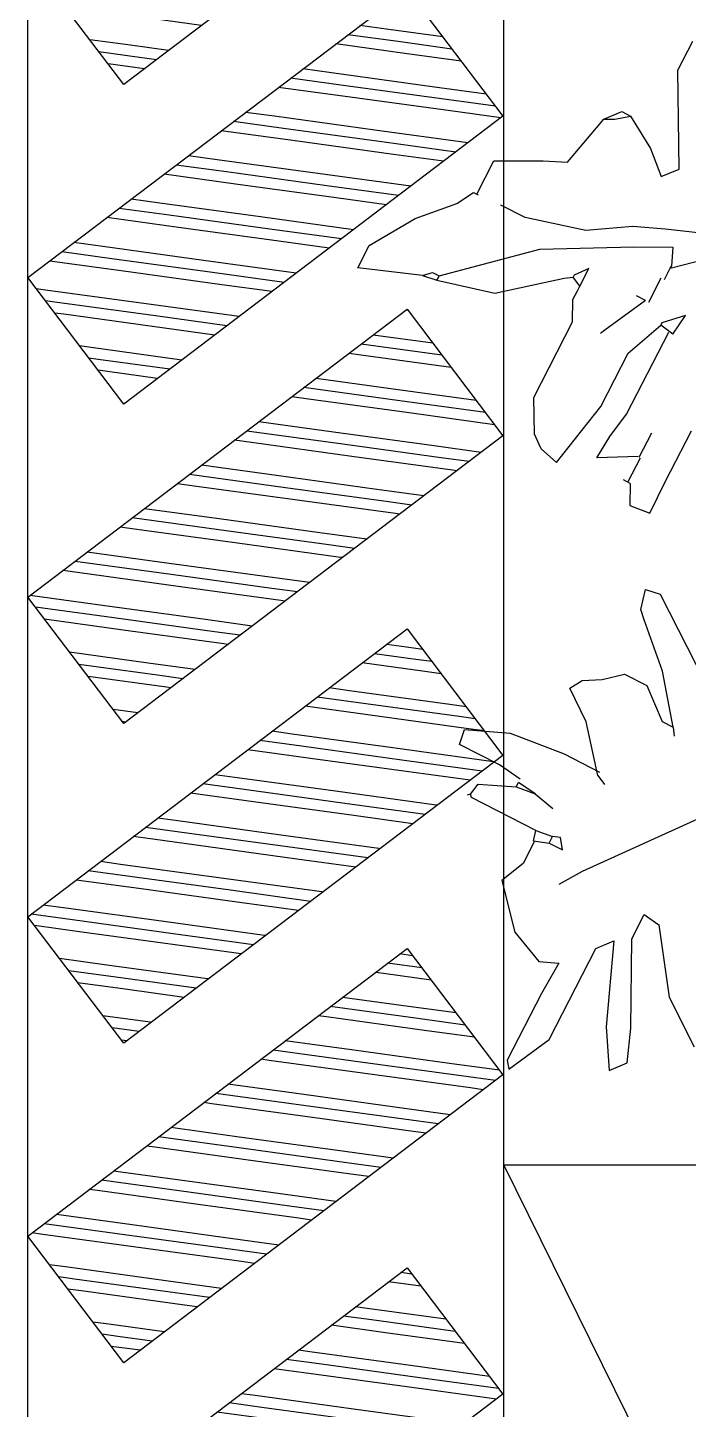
# Model space of a CAD drawing. Header units: metres. Extents: x 1769 to 3632, y 809 to 2652.
# Drawn here: x 2678.4667 to 2678.6749, y 1803.3191 to 1803.7543 of the extents above; entities that cross this region are included whole.
import ezdxf

# ---------------------------------------------------------------- set-up
doc = ezdxf.new("R2010")
doc.units = ezdxf.units.M
doc.header["$LTSCALE"] = 10
for name, color, linetype in [('A-FLOR-LEVL', 2, 'Continuous'), ('A-FURN-FIXD', 8, 'Continuous'), ('A-WALL', 6, 'Continuous'), ('A-WALL-PATT', 8, 'Continuous'), ('G+E_Madera', 35, 'Continuous'), ('L-PLNT', 66, 'Continuous')]:
    doc.layers.add(name, color=color, linetype=linetype)

# ---------------------------------------------------------------- blocks, each defined once
blk = doc.blocks.new('GARRA DE LEON')
at = {"layer": 'L-PLNT', "color": 65, "linetype": 'Continuous'}
for p, q in [((1270.1442, 334.1852), (1270.1442, 334.2391)), ((1270.2208, 334.0403), (1270.1442, 334.1852)), ((1270.0718, 334.0569), (1270.0925, 334.0817)), ((1270.0883, 334.0651), (1270.109, 334.0817)), ((1270.0925, 334.0817), (1270.109, 334.0817)), ((1270.109, 334.0817), (1270.1629, 334.0486)), ((1270.0511, 333.9657), (1270.0718, 334.0569)), ((1270.0718, 334.0569), (1270.0883, 334.0651)), ((1270.1629, 334.0486), (1270.2001, 334.0154)), ((1270.2001, 334.0154), (1270.2208, 334.0403)), ((1270.3658, 333.9865), (1270.2457, 333.9409)), ((1270.0138, 333.9492), (1270.0511, 333.9657)), ((1269.9413, 333.9119), (1270.0138, 333.9492)), ((1270.2457, 333.9409), (1270.196, 333.9202)), ((1270.196, 333.9202), (1270.1297, 333.8788)), ((1270.2126, 333.8912), (1270.2705, 333.9202)), ((1270.2705, 333.9202), (1270.283, 333.8912)), ((1270.283, 333.8871), (1270.341, 333.9388)), ((1269.9413, 333.8498), (1269.9413, 333.9119)), ((1270.1297, 333.8788), (1270.0304, 333.8519)), ((1270.0759, 333.8167), (1270.2126, 333.8912)), ((1270.283, 333.8871), (1270.283, 333.8912)), ((1270.283, 333.8664), (1270.283, 333.8871)), ((1270.283, 333.8664), (1270.283, 333.8871)), ((1269.9185, 333.8208), (1269.9351, 333.8498)), ((1269.9351, 333.8498), (1269.9434, 333.8498)), ((1270.0304, 333.8519), (1269.9848, 333.8519)), ((1270.2768, 333.8208), (1270.2768, 333.8664)), ((1270.1629, 333.8249), (1270.1463, 333.8042)), ((1270.1629, 333.7918), (1270.1629, 333.8249)), ((1270.341, 333.8291), (1270.312, 333.8001)), ((1270.3368, 333.7918), (1270.341, 333.8291)), ((1269.8689, 333.767), (1269.9185, 333.8208)), ((1269.9475, 333.7007), (1270.0759, 333.8167)), ((1270.1463, 333.8042), (1270.1463, 333.8001)), ((1270.2705, 333.8208), (1270.2333, 333.7463)), ((1270.2705, 333.8208), (1270.254, 333.8208)), ((1270.0428, 333.7173), (1270.1339, 333.7918)), ((1270.1339, 333.7918), (1270.1463, 333.8001)), ((1270.1629, 333.7918), (1270.1463, 333.8001)), ((1270.1629, 333.7835), (1270.1629, 333.7918)), ((1270.1629, 333.767), (1270.1629, 333.7835)), ((1270.1629, 333.767), (1270.1629, 333.7835)), ((1270.285, 333.7297), (1270.312, 333.796)), ((1270.312, 333.8001), (1270.312, 333.796)), ((1270.3368, 333.7918), (1270.312, 333.796)), ((1270.329, 333.6386), (1270.329, 333.7918)), ((1269.8212, 333.6924), (1269.8689, 333.767)), ((1270.1794, 333.7338), (1270.1629, 333.767)), ((1270.1794, 333.593), (1270.1794, 333.7338)), ((1270.2333, 333.7463), (1270.2291, 333.738)), ((1269.9475, 333.6924), (1270.0428, 333.7173)), ((1270.285, 333.6303), (1270.285, 333.7297)), ((1269.8212, 333.651), (1269.8212, 333.6924)), ((1269.9227, 333.6883), (1269.8212, 333.651)), ((1269.9227, 333.6883), (1269.9351, 333.7007)), ((1269.9227, 333.6883), (1269.9475, 333.6924)), ((1269.9351, 333.7007), (1269.9475, 333.7007)), ((1269.9475, 333.6966), (1269.9475, 333.7007)), ((1269.9475, 333.6924), (1269.9475, 333.6966)), ((1270.4372, 333.5682), (1270.4372, 333.6634)), ((1270.2622, 333.5144), (1270.285, 333.6303)), ((1270.3213, 333.593), (1270.329, 333.6386)), ((1270.3803, 333.5848), (1270.3803, 333.6303)), ((1270.2084, 333.5392), (1270.1794, 333.593)), ((1270.3182, 333.5516), (1270.3213, 333.593)), ((1270.3782, 333.5848), (1270.3182, 333.5516)), ((1270.3824, 333.5392), (1270.3824, 333.5848)), ((1270.4383, 333.5102), (1270.4372, 333.5682)), ((1270.2291, 333.5226), (1270.2084, 333.5392)), ((1270.2291, 333.5226), (1270.2084, 333.5392)), ((1270.3865, 333.5392), (1270.3741, 333.5392)), ((1270.3865, 333.5392), (1270.403, 333.5061)), ((1270.2291, 333.5226), (1270.2622, 333.5144)), ((1270.403, 333.5061), (1270.4383, 333.5102)), ((1270.49, 333.3943), (1270.5149, 333.3984)), ((1270.4983, 333.3611), (1270.49, 333.3943)), ((1270.5149, 333.3984), (1270.6474, 333.3032)), ((1270.5107, 333.3487), (1270.4983, 333.3611)), ((1270.5107, 333.3487), (1270.4983, 333.3611)), ((1270.577, 333.2866), (1270.5107, 333.3487)), ((1270.635, 333.2121), (1270.577, 333.2866)), ((1270.4942, 333.2286), (1270.5232, 333.2535)), ((1270.5232, 333.2535), (1270.5646, 333.2535)), ((1270.5646, 333.2535), (1270.6143, 333.2121)), ((1270.4528, 333.1913), (1270.4652, 333.2121)), ((1270.4652, 333.2121), (1270.4942, 333.2286)), ((1270.6143, 333.2121), (1270.635, 333.2121)), ((1270.635, 333.2121), (1270.6432, 333.1996)), ((1270.5024, 333.1541), (1270.4528, 333.1913)), ((1270.8006, 333.1706), (1270.6101, 332.9304)), ((1270.5604, 333.0837), (1270.5024, 333.1541)), ((1270.3285, 333.0505), (1270.3989, 333.0795)), ((1270.3989, 333.0795), (1270.4942, 333.0899)), ((1270.4942, 333.0899), (1270.5604, 333.0899)), ((1270.5604, 333.0837), (1270.577, 333.0754)), ((1270.3326, 333.0247), (1270.3285, 333.0505)), ((1270.4072, 333.0247), (1270.3326, 333.0247)), ((1270.4486, 333.0195), (1270.4072, 333.0247)), ((1270.3906, 332.9801), (1270.4486, 333.005)), ((1270.4486, 333.005), (1270.4486, 333.0133)), ((1270.4818, 333.0091), (1270.4486, 333.0133)), ((1270.4486, 333.005), (1270.4818, 333.0091)), ((1270.4818, 333.0091), (1270.519, 333.0009)), ((1270.3865, 332.9594), (1270.3906, 332.9801)), ((1270.3865, 332.9594), (1270.3824, 332.9553)), ((1270.3906, 332.9553), (1270.3865, 332.9594)), ((1270.5107, 332.9553), (1270.3906, 332.9553)), ((1270.5107, 332.9553), (1270.5397, 332.9594)), ((1270.5149, 332.9387), (1270.5107, 332.9553)), ((1270.5522, 332.9636), (1270.5397, 332.9594)), ((1270.5397, 332.947), (1270.5397, 332.9594)), ((1270.5646, 332.947), (1270.5522, 332.9636)), ((1270.5149, 332.9387), (1270.5397, 332.947)), ((1270.5169, 332.9387), (1270.5169, 332.8973)), ((1270.5397, 332.947), (1270.5646, 332.947)), ((1270.6101, 332.9304), (1270.5853, 332.8932)), ((1270.7343, 332.8683), (1270.7343, 332.9139)), ((1270.7343, 332.9139), (1270.7633, 332.9097)), ((1270.7633, 332.9097), (1270.8337, 332.8104)), ((1270.5169, 332.8973), (1270.4983, 332.8559)), ((1270.8006, 332.7358), (1270.7343, 332.8683)), ((1270.4983, 332.8559), (1270.5563, 332.7896)), ((1270.6888, 332.8269), (1270.7095, 332.8518)), ((1270.7095, 332.8518), (1270.7633, 332.7192)), ((1270.6888, 332.6571), (1270.6888, 332.8269)), ((1270.8337, 332.8104), (1270.9083, 332.7565)), ((1270.5563, 332.7896), (1270.6143, 332.7648)), ((1270.6143, 332.7648), (1270.6453, 332.7772)), ((1270.6453, 332.7772), (1270.6422, 332.7192)), ((1270.8213, 332.682), (1270.8006, 332.7358)), ((1270.6422, 332.7192), (1270.6422, 332.595)), ((1270.7633, 332.7192), (1270.8006, 332.6571)), ((1270.8006, 332.6571), (1270.8213, 332.682)), ((1270.6515, 332.5826), (1270.6888, 332.6571)), ((1270.6422, 332.595), (1270.6515, 332.5826))]:
    blk.add_line(p, q, dxfattribs=at)
blk = doc.blocks.new('A$C0e1b22ce')
h = blk.add_hatch()
h.set_pattern_fill('ANGLE', color=256, scale=0.38)
h.set_pattern_definition([(0, (0, 0), (0, 2.6543), [1.9304, -0.7239]), (90, (0, 0), (-2.6543, 2e-16), [1.9304, -0.7239])])
h.paths.add_polyline_path([(0.05, 0.15), (0.05, 0), (0, 0), (0, 0.15)])
at = {"layer": 'A-WALL-PATT'}
h = blk.add_hatch(dxfattribs=at)
h.set_pattern_fill('GOST_GROUND', color=256, scale=0.0016)
h.paths.add_polyline_path([(0.05, 0.15), (0.05, 0), (0, 0), (0, 0.15)])
at = {"layer": 'A-WALL'}
blk.add_lwpolyline([(0.05, 0.15), (0.05, 0), (0, 0), (0, 0.15)], close=True, dxfattribs=at)
blk = doc.blocks.new('A$C84a4af2d')
at = {"layer": 'G+E_Madera', "rotation": 127.1872365270105}
for p in [(0.14976, 5.53133), (0.14976, 5.4307), (0.14976, 5.33006), (0.14976, 5.22942), (0.14974, 5.1288), (0.14974, 5.02817)]:
    blk.add_blockref('A$C0e1b22ce', p, dxfattribs=at)

msp = doc.modelspace()

# ---------------------------------------------------------------- linework, layer by layer
at = {"layer": 'A-FLOR-LEVL', "ltscale": 0.01}
for points in [[(2678.46667, 1801.69591), (2678.4667, 1804.89575), (2680.1167, 1804.89587)], [(2680.11673, 1801.6959), (2678.61673, 1801.6959), (2678.6167, 1804.74575), (2680.1167, 1804.74575), (2680.1167, 1801.69585)]]:
    msp.add_lwpolyline(points, dxfattribs=at)
msp.add_lwpolyline([(2680.1167, 1801.69611), (2678.61672, 1801.69611), (2678.61672, 1803.39612), (2680.1167, 1803.39612)], close=True, dxfattribs=at)
at = {"layer": 'A-FURN-FIXD'}
msp.add_lwpolyline([(2680.1167, 1803.39612), (2679.36671, 1801.8767), (2678.61671, 1803.39612)], dxfattribs=at)

# ---------------------------------------------------------------- block references
at = {"layer": 'A-WALL', "ltscale": 0.01}
msp.add_blockref('A$C84a4af2d', (2678.4667, 1798.29572), dxfattribs=at)
at = {"layer": 'L-PLNT', "xscale": 0.1898607951434572, "yscale": 0.1898607951434572, "zscale": 0.1898607951434572, "rotation": 332.8153662818421}
msp.add_blockref('GARRA DE LEON', (2435.17165, 1857.47277), dxfattribs=at)

doc.saveas('drawing.dxf')
